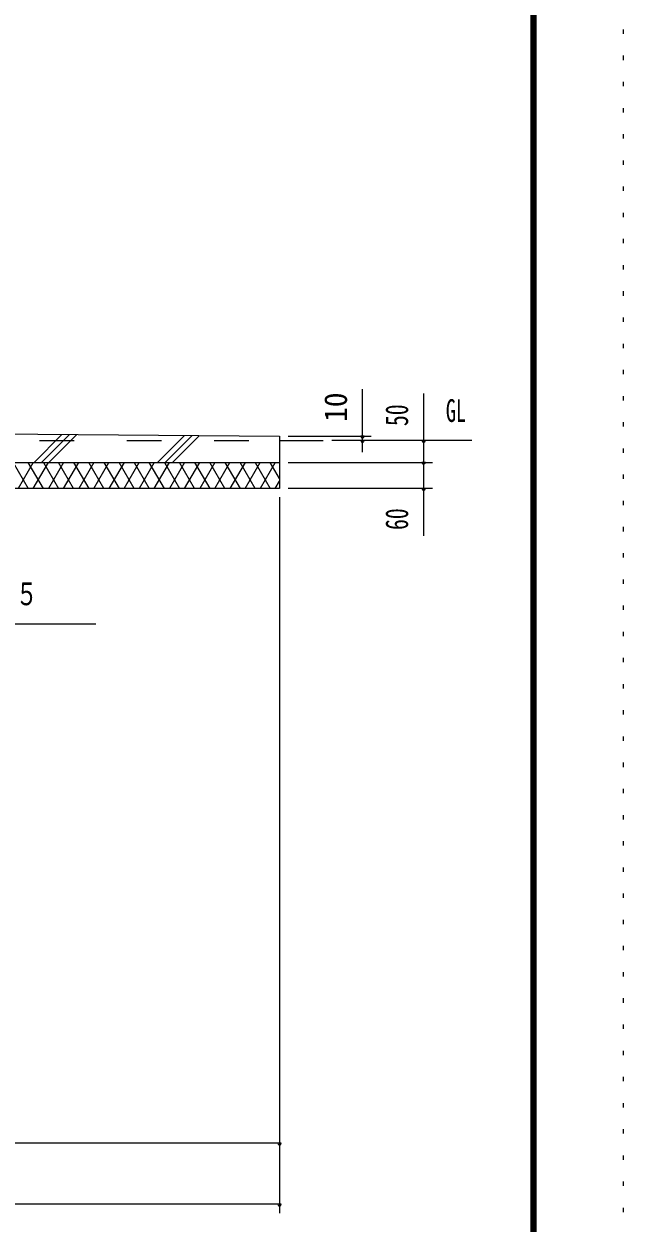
# Model space of a CAD drawing. Units: millimetres, scale not verified. Extents: x -34835 to 34837, y -16800 to 16800.
# Drawn here: x 29350 to 34837, y -5180 to 5810 of the extents above; entities that cross this region are included whole.
import ezdxf
from ezdxf.enums import TextEntityAlignment as Align

# ---------------------------------------------------------------- set-up
doc = ezdxf.new("R2010")
doc.units = ezdxf.units.MM
doc.header["$LTSCALE"] = 80
doc.linetypes.add('USER2', pattern=[10, 4, -6])
doc.linetypes.add('USER4', pattern=[3, 0.5, -2.5])
for name, color, linetype, lineweight in [('0-6_2-02BOLD', 7, 'Continuous', 18), ('0-7_2-12HIDDEN', 3, 'USER2', 18), ('0-A_2-52DIM', 3, 'Continuous', 18), ('0-B_2-62HATCH', 2, 'Continuous', 18), ('0-C_F-F1PAPER', 5, 'Continuous', 18), ('0-D_F-E_J_ADD', 5, 'USER4', 18)]:
    doc.layers.add(name, color=color, linetype=linetype, lineweight=lineweight)
doc.styles.add('ＭＳ ゴシック', font='')
doc.styles.get('ＭＳ ゴシック').set_extended_font_data('MS Gothic')

msp = doc.modelspace()

# ---------------------------------------------------------------- linework, layer by layer
at = {"layer": '0-6_2-02BOLD'}
for p, q in [((22694.64, 2104.59), (31691.45, 2031.89)), ((31691.45, 1991.89), (32091.45, 1991.89))]:
    msp.add_line(p, q, dxfattribs=at)
for points in [[(31691.45, 2031.89), (31691.45, 1551.89), (25731.44, 1551.89)], [(24091.45, 791.89), (24091.45, 1791.89), (31691.45, 1791.89)]]:
    msp.add_lwpolyline(points, dxfattribs=at)
at = {"layer": '0-7_2-12HIDDEN'}
msp.add_line((11891.45, 1991.89), (31691.45, 1991.89), dxfattribs=at)
at = {"layer": '0-A_2-52DIM'}
for p, q in [((32451.45, 1884.54), (32451.45, 2463.89)), ((33011.45, 2423.89), (33011.45, 1119.89)), ((31771.44, 2031.89), (32531.45, 2031.89)), ((33451.45, 1991.89), (32171.44, 1991.89)), ((32467.45, 2031.89), (32435.45, 2031.89)), ((32467.45, 1991.89), (32435.45, 1991.89)), ((33027.45, 1991.89), (32995.45, 1991.89)), ((31771.44, 1791.89), (33091.45, 1791.89)), ((33027.45, 1791.89), (32995.45, 1791.89)), ((33091.45, 1551.89), (31771.44, 1551.89)), ((33027.45, 1551.89), (32995.45, 1551.89)), ((31691.45, 1471.89), (31691.45, -5088.11)), ((31691.45, -4448.11), (11891.45, -4448.11)), ((31707.45, -4448.11), (31675.45, -4448.11)), ((31691.45, -5008.11), (11891.45, -5008.11)), ((31707.45, -5008.11), (31675.45, -5008.11))]:
    msp.add_line(p, q, dxfattribs=at)
msp.add_lwpolyline([(23467.96, 1334.06), (26831.45, 311.89), (30007.92, 311.89)], dxfattribs=at)
for centre in [(32451.45, 2031.89), (32451.45, 1991.89), (33011.45, 1991.89), (33011.45, 1791.89), (33011.45, 1551.89), (31691.45, -4448.11), (31691.45, -5008.11)]:
    msp.add_arc(centre, 16, 180, 0, dxfattribs=at)
at = {"layer": '0-B_2-62HATCH'}
for p, q in [((29697.82, 2046.55), (29443.16, 1791.89)), ((29765.15, 2045.99), (29511.04, 1791.89)), ((29578.93, 1791.89), (29832.48, 2045.44)), ((30574.54, 1791.89), (30819.92, 2037.28)), ((30887.25, 2036.72), (30642.41, 1791.89)), ((30710.3, 1791.89), (30954.57, 2036.16)), ((29250.81, 1791.89), (29389.37, 1551.89)), ((29435.56, 1791.89), (29296.99, 1551.89)), ((29527.94, 1551.89), (29389.37, 1791.89)), ((29435.56, 1551.89), (29574.12, 1791.89)), ((29527.94, 1791.89), (29666.5, 1551.89)), ((29712.69, 1791.89), (29574.12, 1551.89)), ((29805.07, 1551.89), (29666.5, 1791.89)), ((29712.69, 1551.89), (29851.25, 1791.89)), ((29805.07, 1791.89), (29943.63, 1551.89)), ((29989.82, 1791.89), (29851.25, 1551.89)), ((30082.2, 1551.89), (29943.63, 1791.89)), ((29989.82, 1551.89), (30128.38, 1791.89)), ((30082.2, 1791.89), (30220.76, 1551.89)), ((30266.95, 1791.89), (30128.38, 1551.89)), ((30359.32, 1551.89), (30220.76, 1791.89)), ((30266.95, 1551.89), (30405.51, 1791.89)), ((30359.32, 1791.89), (30497.89, 1551.89)), ((30544.08, 1791.89), (30405.51, 1551.89)), ((30636.45, 1551.89), (30497.89, 1791.89)), ((30544.08, 1551.89), (30682.64, 1791.89)), ((30636.45, 1791.89), (30775.01, 1551.89)), ((30821.21, 1791.89), (30682.64, 1551.89)), ((30913.58, 1551.89), (30775.01, 1791.89)), ((30821.21, 1551.89), (30959.77, 1791.89)), ((30913.58, 1791.89), (31052.14, 1551.89)), ((31098.33, 1791.89), (30959.77, 1551.89)), ((31190.71, 1551.89), (31052.15, 1791.89)), ((31098.33, 1551.89), (31236.9, 1791.89)), ((31190.71, 1791.89), (31329.27, 1551.89)), ((31375.46, 1791.89), (31236.89, 1551.89)), ((31467.84, 1551.89), (31329.27, 1791.89)), ((31375.46, 1551.89), (31514.02, 1791.89)), ((31467.84, 1791.89), (31606.4, 1551.89)), ((31652.58, 1791.89), (31514.02, 1551.89)), ((31691.45, 1644.58), (31606.4, 1791.89)), ((31652.58, 1551.89), (31691.45, 1619.21))]:
    msp.add_line(p, q, dxfattribs=at)
at = {"layer": '0-C_F-F1PAPER'}
for points in [[(34037.47, -16000), (-11882.53, -16000), (-11882.53, 16160), (34037.47, 16160)], [(34033.47, -15996), (-11878.53, -15996), (-11878.53, 16156), (34033.47, 16156)], [(34029.47, -15992), (34029.47, 16152), (-11874.53, 16152), (-11874.53, -15992)], [(34025.47, -15988), (-11870.53, -15988), (-11870.53, 16148), (34025.47, 16148)], [(34021.47, -15984), (34021.47, 16144), (-11866.53, 16144), (-11866.53, -15984)], [(34017.47, -15980), (-11862.53, -15980), (-11862.53, 16140), (34017.47, 16140)], [(34013.47, -15976), (34013.47, 16136), (-11858.53, 16136), (-11858.53, -15976)], [(34009.47, -15972), (-11854.53, -15972), (-11854.53, 16132), (34009.47, 16132)], [(34005.47, -15968), (-11850.53, -15968), (-11850.53, 16128), (34005.47, 16128)], [(34001.47, -15964), (-11846.53, -15964), (-11846.53, 16124), (34001.47, 16124)], [(33997.47, -15960), (33997.47, 16120), (-11842.53, 16120), (-11842.53, -15960)]]:
    msp.add_lwpolyline(points, close=True, dxfattribs=at)
at = {"layer": '0-D_F-E_J_ADD'}
msp.add_lwpolyline([(34837.47, -16800), (-12682.53, -16800), (-12682.53, 16800), (34837.47, 16800)], close=True, dxfattribs=at)

# ---------------------------------------------------------------- texts
at = {"layer": '0-A_2-52DIM', "color": 7, "style": 'ＭＳ ゴシック'}
for s, width, p in [('10', 0.95, (32371.45, 2163.18)), ('50', 0.7, (32931.46, 2125.14)), ('60', 0.7, (32931.46, 1172.5))]:
    msp.add_text(s, height=208.4, rotation=90, dxfattribs=dict(at, width=width)).set_placement(p, align=Align.BOTTOM_LEFT)
for s, width, p in [('GL', 0.65, (33214.5, 2100.31)), ('ガセット：鋼板\u3000ｔ＝４．５', 0.7, (26887.92, 420.31))]:
    msp.add_text(s, height=208.4, dxfattribs=dict(at, width=width)).set_placement(p, align=Align.BOTTOM_LEFT)

doc.saveas('drawing.dxf')
